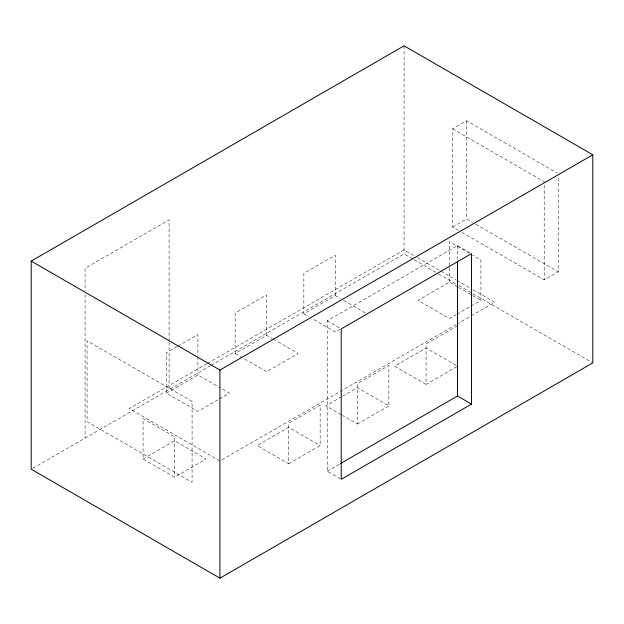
<?xml version="1.0" encoding="UTF-8"?>
<svg xmlns="http://www.w3.org/2000/svg" width="624" height="624" viewBox="0 0 624 624"><rect width="100%" height="100%" fill="white"/><g stroke="black" fill="none" stroke-linecap="round" stroke-linejoin="round"><path stroke-width="0.47" stroke-dasharray="3.12 2.34" d="M458.546 230.396L452.665 227.003L452.665 128.872L466.666 120.783L557.365 173.152M177.208 346.515L166.429 352.739L166.429 393.159L197.933 411.356L218.665 399.383M178.035 346.039L197.933 334.55L197.933 355.719M206.786 363.8L129.223 408.58L219.929 460.949L455.996 324.659M207.628 363.308L404.071 249.896L414.149 255.715M32.885 468.242L210.366 365.773M211.208 365.29L404.071 253.937L413.338 259.288M452.665 227.003L466.666 218.923L472.547 222.316M166.429 393.159L197.933 374.969L218.665 386.942M266.643 335.299L266.643 294.879L235.139 313.069L235.139 353.488L266.643 335.299L272.446 338.653M335.361 295.628L335.361 255.208L303.849 273.398L303.849 313.825L335.361 295.628L340.33 298.506M340.4 478.834L327.218 471.229L327.218 320.783L457.501 245.567L469.864 252.697M219.492 398.908L229.445 393.159L219.492 387.418M340.33 329.137L335.361 332.015L312.14 318.607M143.068 459.014L174.58 440.825L206.084 459.014L174.58 477.212L143.068 459.014L143.068 418.595L174.58 436.784L174.58 477.212M457.712 286.931L449.42 282.149L417.916 300.339L449.42 318.529L456.058 314.699M456.885 314.215L470.153 306.556M470.98 306.08L480.932 300.339L480.932 259.912L472.641 255.122M456.838 324.168L470.324 316.384M471.175 315.892L494.777 302.266L471.26 288.686M457.571 325.767L426.067 343.957L426.067 384.384L457.571 366.194M341.601 396.763L325.845 405.865L341.601 414.96M342.428 396.287L357.357 387.668L388.861 405.865L388.861 365.438L357.357 383.627L357.357 424.055L342.428 415.436M461.9 232.339L544.206 279.856L558.207 271.768L558.207 176.553M288.639 463.726L320.151 445.536L320.151 405.109L288.639 423.298L288.639 463.726L257.135 445.536L288.639 427.339L320.151 445.536M357.357 424.055L388.861 405.865M327.218 471.229L339.83 463.944M452.665 128.872L544.206 181.717L544.206 279.856M475.909 224.258L558.207 271.768M469.326 253.211L449.42 241.722L449.42 266.744M417.511 257.657L440.185 270.746M441.028 271.229L456.144 279.958M456.986 280.449L470.418 288.202M414.18 259.779L437.775 273.398M438.617 273.881L457.993 285.074M458.835 285.558L592.8 362.903M458.546 287.414L471.814 295.074M472.641 295.55L480.932 300.339M343.652 300.417L366.865 313.825M455.918 365.235L426.067 347.997L394.555 366.194L426.067 384.384M327.218 320.783L340.4 328.396M303.849 313.825L308.825 316.696M273.281 339.128L298.155 353.488L266.643 371.686L242.603 357.802M235.139 353.488L241.769 357.318M466.666 120.783L466.666 218.923M457.501 245.567L457.501 260.122M449.42 267.712L449.42 282.149M404.071 45.825L404.071 253.937M197.933 356.686L197.933 374.969M169.096 341.094L169.096 219.82L85.075 268.328L85.075 290.644M169.096 342.061L169.096 389.602M85.075 294.52L85.075 438.11M192.083 401.443L87.056 340.813L87.056 421.66L192.083 482.297L192.083 401.443"/><path stroke-width="0.94" d="M31.2 261.097L404.071 45.825L592.8 154.783L592.8 362.903L219.929 578.175L31.2 469.217L31.2 261.097L219.929 370.063L592.8 154.783M340.665 463.46L457.501 396.006L471.51 404.095L471.51 253.648L341.219 328.871L341.219 479.31L471.51 404.095M457.501 261.097L457.501 396.006M219.929 370.063L219.929 578.175"/></g></svg>
